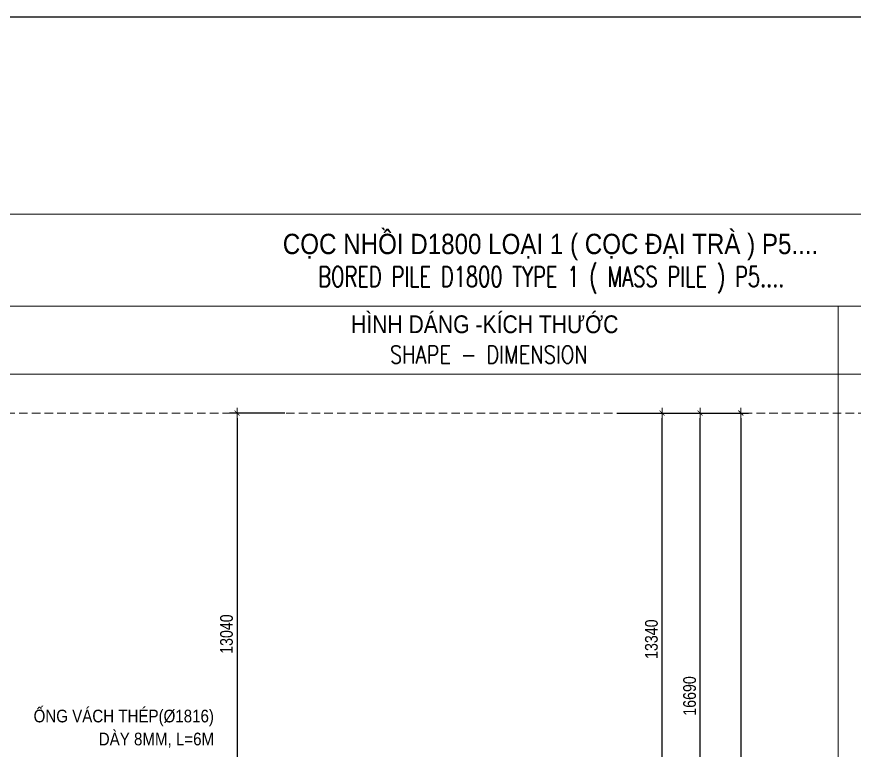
# Model space of a CAD drawing. Header units: millimetres. Extents: x -2123450 to -961021, y -260876 to 649159.
# Drawn here: x -1498994 to -1474290, y 385374 to 407010 of the extents above; entities that cross this region are included whole.
import ezdxf
from ezdxf.enums import TextEntityAlignment as Align

# ---------------------------------------------------------------- set-up
doc = ezdxf.new("R2010")
doc.units = ezdxf.units.MM
doc.header["$LTSCALE"] = 1000
doc.header["$MEASUREMENT"] = 0
doc.header["$PDMODE"] = 66
doc.linetypes.add('HIDDEN', pattern=[0.375, 0.25, -0.125])
doc.layers.get('0').update_dxf_attribs({"linetype": 'CONTINUOUS'})
doc.layers.get('DEFPOINTS').update_dxf_attribs({"linetype": 'CONTINUOUS'})
for name, color, linetype, lineweight in [('NDC_S_CONTINUOUS', 3, 'CONTINUOUS', 20), ('NDC_S_DIM', 1, 'CONTINUOUS', 9), ('NDC_S_FOUNDATION NAME', 7, 'CONTINUOUS', 20), ('NDC_S_HATCH MATERIAL', 8, 'CONTINUOUS', 13), ('NDC_S_VN TITLE', 6, 'CONTINUOUS', 9)]:
    doc.layers.add(name, color=color, linetype=linetype, lineweight=lineweight)
doc.layers.add('TEXT', color=7, linetype='CONTINUOUS')
doc.styles.add('NDC_ARIAL', font='arial.ttf', dxfattribs={"width": 0.8})
doc.styles.get("Standard").update_dxf_attribs({"font": 'romans.shx', "bigfont": 'vns.shx'})
doc.dimstyles.new('NDC_1-150', dxfattribs={"dimscale": 150, "dimtxt": 2.5, "dimasz": 1, "dimexe": 1.5, "dimexo": 0, "dimgap": 0.8, "dimtad": 1, "dimdec": 0, "dimdsep": 46, "dimtxsty": 'NDC_ARIAL', "dimblk": 'DIMMARK', "dimcen": 49999.938995, "dimdle": 1.5, "dimclrd": 1, "dimclre": 1, "dimclrt": 3, "dimadec": 0, "dimazin": 0, "dimtfac": 1, "dimtdec": 0, "dimtix": 1, "dimtmove": 2, "dimatfit": 3, "dimfxl": 1, "dimarcsym": 0})

# ---------------------------------------------------------------- blocks, each defined once
blk = doc.blocks.new('DIMMARK')
at = {"layer": 'NDC_S_DIM', "color": 1}
blk.add_line((-1.5, 0), (1, 0), dxfattribs=at)
at = {"layer": 'NDC_S_DIM', "color": 2, "const_width": 0.15}
blk.add_lwpolyline([(-0.5, -0.5), (0.5, 0.5)], dxfattribs=at)
blk = doc.blocks.new('*D2256')
at = {"layer": 'DEFPOINTS', "color": 0, "transparency": 16777216}
for p in [(19435, -5871), (19435, -55871), (21889, -55871)]:
    blk.add_point(p, dxfattribs=at)
at = {"layer": 'NDC_S_DIM', "color": 1, "lineweight": -2, "transparency": 16777216}
for p, q in [((19435, -5871), (22114, -5871)), ((21889, -6021), (21889, -55721)), ((19435, -55871), (22114, -55871))]:
    blk.add_line(p, q, dxfattribs=at)
at = {"layer": 'NDC_S_DIM', "color": 1, "lineweight": -2, "transparency": 16777216, "xscale": 150, "yscale": 150, "zscale": 150}
for p, rotation in [((21889, -5871), 90), ((21889, -55871), 270)]:
    blk.add_blockref('DIMMARK', p, dxfattribs=dict(at, rotation=rotation))
at = {"layer": 'NDC_S_DIM', "color": 3, "transparency": 16777216, "insert": (21578, -30871), "char_height": 375, "attachment_point": 5, "rotation": 90, "style": 'NDC_ARIAL'}
blk.add_mtext('50000', dxfattribs=at)
blk = doc.blocks.new('*D2264')
at = {"layer": 'DEFPOINTS', "color": 0, "transparency": 16777216}
for p in [(8434, -5871), (7031, -18911), (8434, -18911)]:
    blk.add_point(p, dxfattribs=at)
at = {"layer": 'NDC_S_DIM', "color": 1, "lineweight": -2, "transparency": 16777216}
for p, q in [((8434, -5871), (6806, -5871)), ((7031, -6021), (7031, -18761)), ((8434, -18911), (6806, -18911))]:
    blk.add_line(p, q, dxfattribs=at)
at = {"layer": 'NDC_S_DIM', "color": 1, "lineweight": -2, "transparency": 16777216, "xscale": 150, "yscale": 150, "zscale": 150}
for p, rotation in [((7031, -5871), 90), ((7031, -18911), 270)]:
    blk.add_blockref('DIMMARK', p, dxfattribs=dict(at, rotation=rotation))
at = {"layer": 'NDC_S_DIM', "color": 3, "transparency": 16777216, "insert": (6719, -12391), "char_height": 375, "attachment_point": 5, "rotation": 90, "style": 'NDC_ARIAL'}
blk.add_mtext('13040', dxfattribs=at)
blk = doc.blocks.new('*D2272')
at = {"layer": 'DEFPOINTS', "color": 0, "transparency": 16777216}
for p in [(18235, -5871), (20689, -5871), (18235, -22561)]:
    blk.add_point(p, dxfattribs=at)
at = {"layer": 'NDC_S_DIM', "color": 1, "lineweight": -2, "transparency": 16777216}
for p, q in [((18235, -5871), (20914, -5871)), ((20689, -22411), (20689, -6021)), ((18235, -22561), (20914, -22561))]:
    blk.add_line(p, q, dxfattribs=at)
at = {"layer": 'NDC_S_DIM', "color": 1, "lineweight": -2, "transparency": 16777216, "xscale": 150, "yscale": 150, "zscale": 150}
for p, rotation in [((20689, -5871), 90), ((20689, -22561), 270)]:
    blk.add_blockref('DIMMARK', p, dxfattribs=dict(at, rotation=rotation))
at = {"layer": 'NDC_S_DIM', "color": 3, "transparency": 16777216, "insert": (20378, -14216), "char_height": 375, "attachment_point": 5, "rotation": 90, "style": 'NDC_ARIAL'}
blk.add_mtext('16690', dxfattribs=at)
blk = doc.blocks.new('*D2273')
at = {"layer": 'DEFPOINTS', "color": 0, "transparency": 16777216}
for p in [(18235, -5871), (19564, -5871), (18235, -19211)]:
    blk.add_point(p, dxfattribs=at)
at = {"layer": 'NDC_S_DIM', "color": 1, "lineweight": -2, "transparency": 16777216}
for p, q in [((18235, -5871), (19789, -5871)), ((19564, -19061), (19564, -6021)), ((18235, -19211), (19789, -19211))]:
    blk.add_line(p, q, dxfattribs=at)
at = {"layer": 'NDC_S_DIM', "color": 1, "lineweight": -2, "transparency": 16777216, "xscale": 150, "yscale": 150, "zscale": 150}
for p, rotation in [((19564, -5871), 90), ((19564, -19211), 270)]:
    blk.add_blockref('DIMMARK', p, dxfattribs=dict(at, rotation=rotation))
at = {"layer": 'NDC_S_DIM', "color": 3, "transparency": 16777216, "insert": (19252, -12541), "char_height": 375, "attachment_point": 5, "rotation": 90, "style": 'NDC_ARIAL'}
blk.add_mtext('13340', dxfattribs=at)
blk = doc.blocks.new('COC DAI TRA -  D2000 - TYPE 1')
at = {"layer": 'NDC_S_CONTINUOUS'}
for p, q in [((0, 0), (47726.9, 0)), ((0, -2720.8), (47726.9, -2720.8)), ((24757.8, -59594), (24757.8, -2720.8)), ((0, -4720.8), (33126.6, -4720.8))]:
    blk.add_line(p, q, dxfattribs=at)
at = {"layer": 'NDC_S_HATCH MATERIAL', "linetype": 'HIDDEN'}
blk.add_line((47726.9, -5870.8), (0, -5870.8), dxfattribs=at)
at = {"layer": 'NDC_S_FOUNDATION NAME', "style": 'NDC_ARIAL', "width": 0.85}
blk.add_text('HÌNH DÁNG -KÍCH THƯỚC', height=525, dxfattribs=at).set_placement((14334.2, -3187.1), align=Align.MIDDLE)
for s, p in [('ỐNG VÁCH THÉP(%%C1816)', (1027.5, -14995.1)), ('DÀY 8MM, L=6M', (2949.8, -15672.6))]:
    blk.add_text(s, height=375, dxfattribs=at).set_placement(p)
at = {"layer": 'NDC_S_VN TITLE', "style": 'NDC_ARIAL', "width": 0.85}
blk.add_text('CỌC NHỒI D1800 LOẠI 1 ( CỌC ĐẠI TRÀ ) P5....', height=600, dxfattribs=at).set_placement((16275.9, -882.4), align=Align.MIDDLE)
at = {"layer": 'TEXT', "color": 3, "linetype": 'Continuous', "ltscale": 0.8}
for s, height, width, p in [('BORED PILE D1800 TYPE 1 ( MASS PILE ) P5....', 600, 0.7, (16298.4, -1846.1)), ('SHAPE - DIMENSION', 525, 0.8, (14454.6, -4146))]:
    blk.add_text(s, height=height, dxfattribs=dict(at, width=width)).set_placement(p, align=Align.MIDDLE_CENTER)
at = {"layer": 'NDC_S_DIM'}
for base, p1, p2, picture, middle in [((7030.7, -18910.8), (8433.6, -5870.8), (8433.6, -18910.8), '*D2264', (6719.1, -12390.8)), ((20689.1, -5870.8), (18235, -22560.8), (18235, -5870.8), '*D2272', (20377.7, -14215.8)), ((19563.9, -5870.8), (18235, -19210.8), (18235, -5870.8), '*D2273', (19252.3, -12540.8)), ((21889.1, -55870.8), (19435.2, -5870.8), (19435.2, -55870.8), '*D2256', (21577.7, -30870.8))]:
    dim = blk.add_linear_dim(base=base, p1=p1, p2=p2, angle=90, dimstyle='NDC_1-150', dxfattribs=at)
    dim.commit()
    dim.dimension.update_dxf_attribs({"geometry": picture, "text_midpoint": middle})

msp = doc.modelspace()

# ---------------------------------------------------------------- linework, layer by layer
at = {"layer": 'DEFPOINTS'}
msp.add_lwpolyline([(-1528126.18, 407010.05), (-1401976.18, 407010.05), (-1401976.18, 317910.05), (-1528126.18, 317910.05)], close=True, dxfattribs=at)

# ---------------------------------------------------------------- block references
at = {"color": 1}
msp.add_blockref('COC DAI TRA -  D2000 - TYPE 1', (-1499524.06, 401191.34), dxfattribs=at)

doc.saveas('drawing.dxf')
